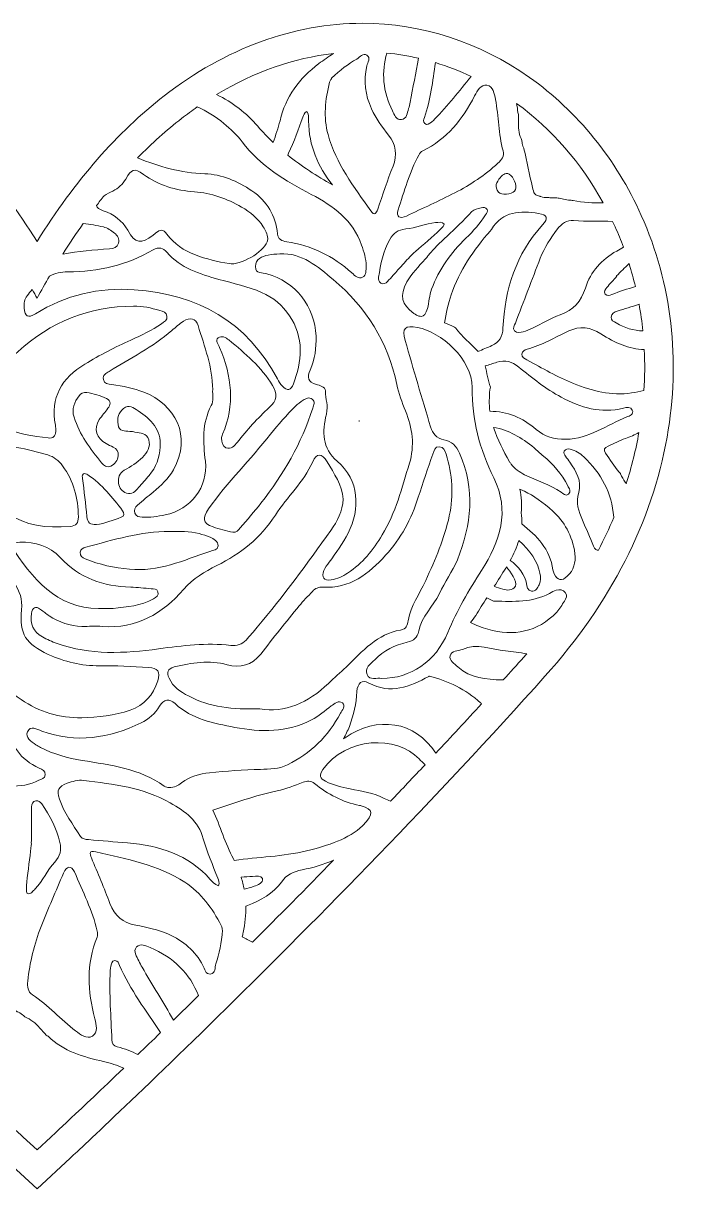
# Model space of a CAD drawing. Extents: x 16 to 8959, y -909 to -91.
# Drawn here: x 6210 to 6671, y -908 to -92 of the extents above; entities that cross this region are included whole.
import ezdxf

# ---------------------------------------------------------------- set-up
doc = ezdxf.new("R2010")
doc.units = 0
doc.header["$MEASUREMENT"] = 0
doc.layers.add('Layer 1', color=7, linetype='Continuous')

# ---------------------------------------------------------------- blocks, each defined once
blk = doc.blocks.new('block 2')
at = {"layer": 'Layer 1', "true_color": 0xffffff}
h = blk.add_hatch(color=7, dxfattribs=at)
h.dxf.hatch_style = 2
edge = h.paths.add_edge_path()
edge.add_spline(control_points=[(6445.68, -370.35), (6445.96, -371.65), (6445.67, -369.2), (6445.68, -370.35), (6445.68, -370.35), (6445.68, -370.35), (6445.68, -370.35)], knot_values=[0, 0, 0, 0, 1, 1, 1, 2, 2, 2, 2], degree=3, periodic=1)
at = {"layer": 'Layer 1', "lineweight": 0}
for points, knots in [([(6643.48, -226.33), (6625.85, -186.9), (6598.75, -153.49), (6565.11, -129.71), (6530.04, -104.91), (6489.53, -91.8), (6447.95, -91.8), (6400.05, -91.8), (6352.03, -109.39), (6309.06, -142.66), (6276.36, -167.98), (6246.49, -202.19), (6220, -244.61), (6193.52, -202.2), (6163.66, -168), (6130.95, -142.67), (6087.98, -109.4), (6039.95, -91.81), (5992.04, -91.8), (5950.47, -91.8), (5909.96, -104.91), (5874.9, -129.69), (5841.25, -153.47), (5814.15, -186.88), (5796.52, -226.31), (5775.14, -274.13), (5768.87, -327.84), (5778.41, -381.63), (5788.97, -441.15), (5817.77, -497.53), (5864, -549.22), (6017.89, -721.22), (6194.96, -885.08), (6196.74, -886.72), (6196.74, -886.72), (6220.01, -908.2), (6220.01, -908.2), (6220.01, -908.2), (6243.28, -886.71), (6243.28, -886.71), (6245.05, -885.08), (6422.13, -721.22), (6576.01, -549.22), (6622.24, -497.54), (6651.03, -441.16), (6661.59, -381.65), (6671.12, -327.86), (6664.86, -274.15), (6643.48, -226.33)], [0, 0, 0, 0, 1, 1, 1, 2, 2, 2, 3, 3, 3, 4, 4, 4, 5, 5, 5, 6, 6, 6, 7, 7, 7, 8, 8, 8, 9, 9, 9, 10, 10, 10, 11, 11, 11, 12, 12, 12, 13, 13, 13, 14, 14, 14, 15, 15, 15, 16, 16, 16, 16]), ([(6427.77, -112.96), (6424.27, -115.23), (6420.81, -117.56), (6417.46, -120.07), (6403.74, -130.35), (6394.22, -143.28), (6390.28, -160.03), (6389.06, -165.22), (6387.3, -170.22), (6385.43, -175.19), (6381.7, -171.66), (6378.11, -167.93), (6374.7, -163.95), (6366.74, -154.67), (6357.02, -147.04), (6345.8, -141.7), (6372.14, -125.88), (6399.88, -116.14), (6427.77, -112.96)], [0, 0, 0, 0, 1, 1, 1, 2, 2, 2, 3, 3, 3, 4, 4, 4, 5, 5, 5, 6, 6, 6, 6]), ([(6451.21, -114.18), (6453.97, -116.1), (6451.79, -119.22), (6451.19, -121.7), (6448.65, -132.11), (6450.02, -142.06), (6454.43, -151.69), (6457.52, -158.42), (6461.86, -164.42), (6466.33, -170.23), (6471.59, -177.05), (6472.62, -183.91), (6469.48, -191.93), (6465.6, -201.84), (6462.26, -211.96), (6458.74, -222), (6457.69, -225), (6456.52, -226.82), (6453.94, -223.16), (6442.14, -206.38), (6429.49, -190.03), (6423.94, -169.8), (6420.58, -157.56), (6421.97, -145.26), (6425.03, -133.13), (6425.4, -131.7), (6426.42, -130.43), (6426.47, -130.35), (6432.44, -124.34), (6438.11, -120.29), (6444.16, -116.81), (6446.34, -115.56), (6448.46, -112.25), (6451.21, -114.18)], [0, 0, 0, 0, 1, 1, 1, 2, 2, 2, 3, 3, 3, 4, 4, 4, 5, 5, 5, 6, 6, 6, 7, 7, 7, 8, 8, 8, 9, 9, 9, 10, 10, 10, 11, 11, 11, 11]), ([(6465.11, -112.64), (6472.62, -113.37), (6480.06, -114.58), (6487.41, -116.26), (6485.3, -126.49), (6483.55, -136.82), (6481.52, -147.07), (6481.22, -148.59), (6480.82, -150.1), (6480.36, -151.58), (6479.4, -154.65), (6479.27, -158.83), (6475.32, -159.29), (6471.66, -159.72), (6470.39, -155.77), (6469.11, -153.2), (6462.31, -139.59), (6461.33, -125.74), (6465.11, -112.64)], [0, 0, 0, 0, 1, 1, 1, 2, 2, 2, 3, 3, 3, 4, 4, 4, 5, 5, 5, 6, 6, 6, 6]), ([(6491.58, -157.74), (6495.82, -145.25), (6497.45, -132.3), (6499.16, -119.36), (6507.71, -121.92), (6516.09, -125.14), (6524.27, -128.97), (6515.96, -139.22), (6507.84, -149.62), (6498.56, -159.05), (6497.89, -159.73), (6497.19, -160.44), (6496.39, -160.95), (6494.99, -161.84), (6493.59, -163.54), (6491.78, -162.07), (6490.31, -160.87), (6491.1, -159.16), (6491.58, -157.74)], [0, 0, 0, 0, 1, 1, 1, 2, 2, 2, 3, 3, 3, 4, 4, 4, 5, 5, 5, 6, 6, 6, 6]), ([(6490.28, -181.17), (6507.23, -172.84), (6518.33, -159.06), (6526.7, -142.63), (6528.54, -139.01), (6530.95, -134.42), (6535.35, -135.2), (6539.67, -135.95), (6540.51, -141.2), (6541.27, -145.07), (6543.64, -157.01), (6543.32, -169.35), (6546.63, -181.19), (6547.6, -184.66), (6545.56, -187.55), (6542.91, -189.88), (6533.9, -198.17), (6523.79, -204.98), (6512.88, -210.51), (6501.65, -216.2), (6490.21, -221.47), (6478.83, -226.83), (6474.21, -229.01), (6471.52, -227.3), (6473.06, -222.56), (6477.3, -209.53), (6481.01, -196.25), (6487.52, -184.06), (6488.13, -182.92), (6489.15, -181.73), (6490.28, -181.17)], [0, 0, 0, 0, 1, 1, 1, 2, 2, 2, 3, 3, 3, 4, 4, 4, 5, 5, 5, 6, 6, 6, 7, 7, 7, 8, 8, 8, 9, 9, 9, 10, 10, 10, 10]), ([(6321.31, -158.47), (6324.93, -155.67), (6328.58, -152.99), (6332.27, -150.43), (6338.94, -153.13), (6345.09, -157.14), (6350.89, -162.03), (6355.5, -165.93), (6360.14, -170.05), (6363.74, -174.84), (6376.44, -191.77), (6393.98, -202.06), (6412.19, -211.66), (6427.61, -219.78), (6441.42, -229.62), (6447.48, -247.15), (6449.13, -251.92), (6450.57, -256.68), (6450.77, -261.73), (6450.45, -264.63), (6450.98, -268.25), (6448.19, -269.72), (6445.2, -271.31), (6442.78, -268.58), (6440.63, -266.63), (6427.56, -254.83), (6412.41, -247.37), (6394.96, -244.84), (6391.42, -244.33), (6388.88, -243.04), (6388.51, -239.3), (6387.24, -226.45), (6381.4, -216.51), (6370.64, -209.17), (6360.55, -202.3), (6349.57, -197.67), (6337.48, -197.19), (6320.84, -196.54), (6305.38, -192.27), (6290.5, -186.04), (6300.45, -175.87), (6310.72, -166.67), (6321.31, -158.47)], [0, 0, 0, 0, 1, 1, 1, 2, 2, 2, 3, 3, 3, 4, 4, 4, 5, 5, 5, 6, 6, 6, 7, 7, 7, 8, 8, 8, 9, 9, 9, 10, 10, 10, 11, 11, 11, 12, 12, 12, 13, 13, 13, 14, 14, 14, 14]), ([(6427.05, -204.96), (6416.01, -198.76), (6405.45, -191.97), (6395.66, -184.12), (6395.86, -183.68), (6396.04, -183.25), (6396.26, -182.81), (6400.34, -174.74), (6402.91, -165.91), (6406.23, -157.44), (6406.77, -156.08), (6407.21, -154.5), (6409.09, -153.52), (6410.64, -155.88), (6410.33, -158.09), (6410.34, -160.15), (6410.44, -177.59), (6416.9, -192.11), (6427.05, -204.96)], [0, 0, 0, 0, 1, 1, 1, 2, 2, 2, 3, 3, 3, 4, 4, 4, 5, 5, 5, 6, 6, 6, 6]), ([(6616.76, -217.54), (6609.71, -217.91), (6602.71, -217.38), (6595.76, -216.01), (6595.3, -215.91), (6594.87, -215.8), (6594.46, -215.68), (6593.79, -215.7), (6593.11, -215.68), (6592.42, -215.63), (6590.91, -215.51), (6589.46, -215.14), (6587.99, -214.78), (6587.31, -214.61), (6586.64, -214.43), (6585.95, -214.29), (6585.81, -214.26), (6584.89, -214.15), (6584.42, -214.07), (6584.28, -214.08), (6584.12, -214.09), (6583.92, -214.09), (6582.85, -214.16), (6581.78, -214.17), (6580.7, -214.13), (6579.68, -214.09), (6578.87, -214.02), (6577.97, -213.79), (6577.9, -213.81), (6577.83, -213.83), (6577.76, -213.84), (6576.16, -214.04), (6574.61, -213.84), (6573.11, -213.23), (6572.84, -213.12), (6572.58, -212.99), (6572.33, -212.85), (6571.1, -212.89), (6569.8, -212.33), (6568.56, -211.09), (6568.23, -210.1), (6567.55, -208.51), (6567.18, -206.84), (6565.19, -197.78), (6563.41, -188.66), (6561.26, -179.63), (6561.15, -179.38), (6561.02, -179.13), (6560.92, -178.88), (6560.41, -177.64), (6560.16, -176.27), (6559.91, -174.96), (6559.84, -174.58), (6559.77, -174.2), (6559.71, -173.82), (6559.04, -171.93), (6558.27, -170.13), (6557.88, -168.13), (6557.1, -164.11), (6557.4, -159.73), (6557.38, -155.59), (6557.18, -155.2), (6557.01, -154.77), (6556.98, -154.32), (6556.83, -152.11), (6556.52, -149.96), (6556.07, -147.88), (6580.74, -165.9), (6601.44, -189.7), (6616.76, -217.54)], [0, 0, 0, 0, 1, 1, 1, 2, 2, 2, 3, 3, 3, 4, 4, 4, 5, 5, 5, 6, 6, 6, 7, 7, 7, 8, 8, 8, 9, 9, 9, 10, 10, 10, 11, 11, 11, 12, 12, 12, 13, 13, 13, 14, 14, 14, 15, 15, 15, 16, 16, 16, 17, 17, 17, 18, 18, 18, 19, 19, 19, 20, 20, 20, 21, 21, 21, 22, 22, 22, 23, 23, 23, 23]), ([(6267.05, -212.57), (6268.99, -211.36), (6271.08, -210.35), (6273.11, -209.28), (6276.89, -207.28), (6280.07, -204.71), (6282.15, -200.89), (6286.03, -193.78), (6288.12, -192.98), (6294.61, -197.64), (6305.34, -205.35), (6317.31, -208.92), (6330.29, -209.8), (6342.21, -210.62), (6353.08, -214.7), (6363.37, -220.54), (6369.45, -224), (6374.64, -228.46), (6378.59, -234.28), (6380.25, -236.73), (6381.37, -239.41), (6381.74, -242.67), (6381.63, -243.22), (6381.57, -244.07), (6381.3, -244.84), (6378.62, -252.27), (6362.36, -261.54), (6354.57, -260.17), (6346.54, -258.75), (6338.63, -256.93), (6330.96, -254.04), (6322.95, -251.01), (6316, -246.46), (6310.98, -239.51), (6308.4, -235.92), (6306.14, -236.25), (6303.28, -238.64), (6302.64, -239.18), (6302.02, -239.74), (6301.36, -240.26), (6292.9, -246.82), (6288.89, -246.19), (6283.58, -236.78), (6279.63, -229.78), (6273.72, -225.71), (6266.37, -223.11), (6263.56, -222.11), (6261.98, -220.91), (6261.61, -219.51), (6263.41, -217.16), (6265.23, -214.85), (6267.05, -212.57)], [0, 0, 0, 0, 1, 1, 1, 2, 2, 2, 3, 3, 3, 4, 4, 4, 5, 5, 5, 6, 6, 6, 7, 7, 7, 8, 8, 8, 9, 9, 9, 10, 10, 10, 11, 11, 11, 12, 12, 12, 13, 13, 13, 14, 14, 14, 15, 15, 15, 16, 16, 16, 17, 17, 17, 17]), ([(6552.05, -198.36), (6555.15, -201.1), (6556.6, -207), (6554.65, -209.36), (6552.64, -211.78), (6545.27, -212.47), (6543.39, -210.16), (6540.31, -206.38), (6542.12, -202.96), (6544.48, -199.94), (6546.81, -197.54), (6548.94, -195.6), (6552.05, -198.36)], [0, 0, 0, 0, 1, 1, 1, 2, 2, 2, 3, 3, 3, 4, 4, 4, 4]), ([(6534.33, -225.86), (6530.67, -232.11), (6525.75, -237.38), (6520.6, -242.32), (6509.95, -252.52), (6501.72, -264.18), (6496.55, -278.06), (6494.9, -282.5), (6494.84, -287.17), (6493.61, -291.65), (6492.63, -295.24), (6491.33, -297.05), (6489.4, -297.21), (6488.76, -297.1), (6488.13, -297), (6487.5, -296.92), (6486.49, -296.57), (6485.36, -295.92), (6484.05, -294.99), (6475.29, -288.68), (6474.01, -282.57), (6479.18, -272.96), (6482.47, -266.84), (6487.59, -262.24), (6492.01, -257.06), (6492.89, -256.18), (6493.6, -255.36), (6493.99, -254.79), (6494.41, -254.34), (6494.81, -253.87), (6495.04, -253.36), (6500.38, -246.64), (6513.04, -236.51), (6524.82, -223.67), (6526.35, -222.01), (6529.01, -221.71), (6531.22, -221.06), (6532.7, -220.62), (6534.41, -220.72), (6535.39, -222.25), (6536.33, -223.73), (6534.99, -224.74), (6534.33, -225.86)], [0, 0, 0, 0, 1, 1, 1, 2, 2, 2, 3, 3, 3, 4, 4, 4, 5, 5, 5, 6, 6, 6, 7, 7, 7, 8, 8, 8, 9, 9, 9, 10, 10, 10, 11, 11, 11, 12, 12, 12, 13, 13, 13, 14, 14, 14, 14]), ([(6537.74, -237.12), (6538, -236.83), (6538.32, -236.58), (6538.51, -236.25), (6546.35, -223.18), (6558.63, -223.02), (6571.55, -225.02), (6577.69, -225.97), (6578.54, -228.32), (6574.31, -232.99), (6555.7, -253.51), (6547.83, -278.16), (6546.54, -305.26), (6546.26, -311.19), (6544.1, -315.23), (6538.71, -317.61), (6535.51, -319.03), (6532.27, -320.35), (6529.03, -321.67), (6528.98, -321.62), (6528.94, -321.57), (6528.89, -321.52), (6528.4, -320.99), (6527.9, -320.47), (6527.4, -319.95), (6526.39, -318.91), (6525.36, -317.89), (6524.33, -316.87), (6522.44, -315.03), (6520.46, -313.27), (6518.61, -311.4), (6516.94, -309.7), (6515.47, -307.88), (6514.07, -305.99), (6513.56, -305.3), (6512.9, -304.71), (6512.12, -304.36), (6512.12, -304.36), (6512.11, -304.36), (6512.11, -304.36), (6510.15, -303.49), (6507.96, -302.6), (6505.66, -301.74), (6506.66, -295), (6508.14, -288.36), (6510.3, -281.91), (6515.95, -265.07), (6526.06, -250.51), (6537.74, -237.12)], [0, 0, 0, 0, 1, 1, 1, 2, 2, 2, 3, 3, 3, 4, 4, 4, 5, 5, 5, 6, 6, 6, 7, 7, 7, 8, 8, 8, 9, 9, 9, 10, 10, 10, 11, 11, 11, 12, 12, 12, 13, 13, 13, 14, 14, 14, 15, 15, 15, 16, 16, 16, 16]), ([(6252.42, -231.99), (6257.12, -232.48), (6261.85, -233.39), (6266.59, -234.45), (6269.31, -235.06), (6271.8, -237.06), (6274.17, -238.73), (6276.52, -240.38), (6277.91, -242.83), (6277.11, -245.79), (6276.26, -248.94), (6273.59, -249.51), (6270.71, -249.75), (6259.79, -250.69), (6248.86, -251.54), (6238.05, -253.48), (6242.74, -246.04), (6247.53, -238.87), (6252.42, -231.99)], [0, 0, 0, 0, 1, 1, 1, 2, 2, 2, 3, 3, 3, 4, 4, 4, 5, 5, 5, 6, 6, 6, 6]), ([(6481.32, -255.48), (6481.32, -255.48), (6481.32, -255.48), (6481.32, -255.49), (6478.53, -258.15), (6476.04, -261.44), (6472.96, -264.58), (6471.08, -266.69), (6468.41, -269.76), (6465.64, -272.74), (6464.39, -274.09), (6462.81, -274.88), (6460.97, -273.79), (6459.43, -272.87), (6459.17, -271.33), (6459.41, -269.72), (6460.78, -260.49), (6462.58, -251.35), (6467.29, -243.15), (6469.69, -238.97), (6473.06, -236.32), (6478.38, -235.87), (6485.5, -235.27), (6492.15, -231.91), (6499.36, -231.45), (6501.41, -231.31), (6503.94, -230.44), (6505.28, -232.59), (6506.49, -234.55), (6481.93, -253.73), (6481.32, -255.48)], [0, 0, 0, 0, 1, 1, 1, 2, 2, 2, 3, 3, 3, 4, 4, 4, 5, 5, 5, 6, 6, 6, 7, 7, 7, 8, 8, 8, 9, 9, 9, 10, 10, 10, 10]), ([(6625.22, -234.49), (6627.29, -239.12), (6629.2, -243.81), (6630.96, -248.55), (6629.44, -249.54), (6627.87, -250.44), (6626.29, -251.33), (6615.7, -257.25), (6608.02, -265.79), (6604.33, -277.27), (6601.32, -286.63), (6595.97, -292.74), (6586.53, -296.03), (6579.83, -298.37), (6573.67, -302.26), (6567.22, -305.36), (6565.14, -306.37), (6562.98, -307.28), (6560.76, -307.88), (6558.74, -308.42), (6556.38, -309.02), (6554.72, -307.24), (6553.06, -305.45), (6554.66, -303.54), (6555.3, -301.84), (6561.05, -286.64), (6566.83, -271.46), (6572.71, -256.31), (6575.6, -248.87), (6579.87, -242.16), (6584.73, -235.87), (6587.52, -232.27), (6591.27, -229.43), (6596.1, -229.93), (6605.2, -230.89), (6614.33, -230.14), (6623.42, -230.62), (6624.02, -231.91), (6624.64, -233.19), (6625.22, -234.49)], [0, 0, 0, 0, 1, 1, 1, 2, 2, 2, 3, 3, 3, 4, 4, 4, 5, 5, 5, 6, 6, 6, 7, 7, 7, 8, 8, 8, 9, 9, 9, 10, 10, 10, 11, 11, 11, 12, 12, 12, 13, 13, 13, 13]), ([(6213.03, -282.68), (6214.18, -281.14), (6215.39, -279.68), (6216.64, -278.3), (6217.77, -280.32), (6218.89, -282.37), (6220.01, -284.43), (6222.87, -279.12), (6225.78, -273.94), (6228.74, -268.86), (6232.55, -267.04), (6236.78, -265.96), (6241.56, -265.91), (6262.83, -265.66), (6283, -261.36), (6301.44, -250.45), (6305.36, -248.12), (6308.4, -249.29), (6310.89, -252.13), (6320.64, -263.29), (6333.97, -267.45), (6347.5, -271.21), (6357.55, -274.01), (6367.78, -276.15), (6377.42, -280.31), (6393.52, -287.26), (6404.47, -303.53), (6404.43, -320.55), (6404.65, -328.84), (6402.52, -336.68), (6399.67, -344.34), (6397.87, -349.17), (6395.59, -349.64), (6391.98, -345.92), (6390.56, -344.44), (6389.4, -342.64), (6388.42, -340.82), (6366.98, -300.74), (6332.58, -281.54), (6288.15, -278.46), (6263.25, -276.73), (6240.12, -282.16), (6218.82, -295.32), (6213.67, -298.5), (6211.53, -297.21), (6211.02, -291.03), (6210.77, -288.02), (6211.2, -285.1), (6213.03, -282.68)], [0, 0, 0, 0, 1, 1, 1, 2, 2, 2, 3, 3, 3, 4, 4, 4, 5, 5, 5, 6, 6, 6, 7, 7, 7, 8, 8, 8, 9, 9, 9, 10, 10, 10, 11, 11, 11, 12, 12, 12, 13, 13, 13, 14, 14, 14, 15, 15, 15, 16, 16, 16, 16]), ([(6472.19, -344.9), (6473.47, -351.19), (6475.79, -357.36), (6478.25, -363.32), (6483.21, -375.33), (6484.76, -387.66), (6480.98, -400.05), (6475.74, -417.18), (6471.37, -434.72), (6461.91, -450.26), (6455.56, -460.69), (6448.13, -470.18), (6437.7, -476.96), (6434.14, -479.27), (6430.44, -481.09), (6426.22, -481.68), (6421.13, -482.38), (6419.05, -479.9), (6421.01, -475.17), (6421.88, -473.08), (6423.39, -471.25), (6424.72, -469.38), (6429.43, -462.73), (6434.3, -456.18), (6438.03, -448.91), (6446.62, -432.16), (6446.06, -411.81), (6430.32, -398.52), (6419.71, -389.58), (6419.86, -377.75), (6422.8, -365.6), (6424.36, -359.18), (6422.13, -355.65), (6422.07, -349.2), (6422.04, -346.7), (6417.88, -345.21), (6415.75, -344.74), (6409.69, -343.39), (6409.33, -339.41), (6411.4, -334.74), (6414.79, -327.1), (6415.79, -319.18), (6415.52, -310.9), (6414.87, -290.35), (6401.02, -272.83), (6381.09, -267.29), (6378.07, -266.45), (6372.99, -267.53), (6373.06, -262.26), (6373.12, -256.83), (6377.59, -255.16), (6382.01, -254.15), (6384.63, -253.55), (6387.38, -253.56), (6390.08, -253.3), (6405.89, -252.46), (6416.72, -262.27), (6427.53, -271.34), (6450.66, -290.73), (6466.09, -314.97), (6472.19, -344.9)], [0, 0, 0, 0, 1, 1, 1, 2, 2, 2, 3, 3, 3, 4, 4, 4, 5, 5, 5, 6, 6, 6, 7, 7, 7, 8, 8, 8, 9, 9, 9, 10, 10, 10, 11, 11, 11, 12, 12, 12, 13, 13, 13, 14, 14, 14, 15, 15, 15, 16, 16, 16, 17, 17, 17, 18, 18, 18, 19, 19, 19, 20, 20, 20, 20]), ([(6639.36, -276.27), (6633.81, -277.85), (6628.32, -279.63), (6622.94, -281.79), (6621.34, -282.43), (6619.49, -283.24), (6618.17, -281.44), (6616.83, -279.6), (6618.29, -278.14), (6619.39, -276.85), (6621.64, -274.19), (6624.01, -271.63), (6626.33, -269.03), (6626.24, -268.95), (6626.15, -268.86), (6626.07, -268.77), (6629.03, -265.91), (6631.98, -263.04), (6634.94, -260.18), (6636.6, -265.49), (6638.07, -270.85), (6639.36, -276.27)], [0, 0, 0, 0, 1, 1, 1, 2, 2, 2, 3, 3, 3, 4, 4, 4, 5, 5, 5, 6, 6, 6, 7, 7, 7, 7]), ([(6307.31, -302.25), (6300.56, -306.89), (6293.16, -310.29), (6285.75, -313.68), (6274.73, -318.72), (6263.95, -324.19), (6253.56, -330.48), (6237.25, -340.36), (6229.14, -353.93), (6232.82, -373.37), (6233.09, -374.79), (6233.26, -376.28), (6233.15, -377.72), (6232.9, -380.91), (6231.32, -382.71), (6227.83, -382.3), (6217.02, -381.02), (6206.4, -379.1), (6196.1, -375.37), (6188.1, -372.47), (6187.99, -366.23), (6188.29, -359.43), (6188.38, -343.97), (6195.99, -331.52), (6206.69, -321.74), (6229.39, -300.99), (6256.59, -290.25), (6287.56, -289.9), (6293.86, -289.83), (6300, -291.25), (6306.05, -292.92), (6308.24, -293.53), (6310.71, -294.1), (6311.04, -296.97), (6311.36, -299.74), (6309.21, -300.94), (6307.31, -302.25)], [0, 0, 0, 0, 1, 1, 1, 2, 2, 2, 3, 3, 3, 4, 4, 4, 5, 5, 5, 6, 6, 6, 7, 7, 7, 8, 8, 8, 9, 9, 9, 10, 10, 10, 11, 11, 11, 12, 12, 12, 12]), ([(6644.61, -307.32), (6638.16, -306.97), (6631.85, -305.33), (6625.87, -301.69), (6624.32, -300.74), (6622.03, -300.07), (6622.31, -297.59), (6622.6, -295.14), (6624.56, -294.12), (6626.67, -293.45), (6631.76, -291.85), (6636.86, -290.26), (6641.95, -288.66), (6643.08, -294.83), (6643.96, -301.05), (6644.61, -307.32)], [0, 0, 0, 0, 1, 1, 1, 2, 2, 2, 3, 3, 3, 4, 4, 4, 5, 5, 5, 5]), ([(6342.1, -359.56), (6335.5, -372.11), (6336.39, -385.2), (6337.96, -398.64), (6340.05, -416.48), (6327.74, -432.59), (6309.82, -436.19), (6304.52, -437.26), (6299.15, -438.16), (6293.67, -437.76), (6291.53, -437.61), (6289.5, -437.43), (6288.61, -434.95), (6287.76, -432.59), (6288.74, -430.84), (6290.4, -429.4), (6294.02, -426.28), (6297.73, -423.24), (6301.43, -420.2), (6306.92, -415.68), (6311.94, -410.88), (6315.59, -404.55), (6329.1, -381.07), (6316.4, -358.54), (6294.87, -350.2), (6287.64, -347.4), (6280.1, -345.77), (6272.39, -344.93), (6269.92, -344.66), (6267.12, -344.5), (6266.49, -341.35), (6265.85, -338.24), (6268.33, -336.91), (6270.46, -335.64), (6285.49, -326.65), (6301.07, -318.53), (6314.47, -307.02), (6317.15, -304.71), (6319.77, -302.26), (6322.73, -300.37), (6327.09, -297.58), (6331.36, -298.65), (6332.83, -303.48), (6337.33, -318.19), (6343, -332.68), (6343.1, -348.4), (6342.86, -352.16), (6343.87, -356.2), (6342.1, -359.56)], [0, 0, 0, 0, 1, 1, 1, 2, 2, 2, 3, 3, 3, 4, 4, 4, 5, 5, 5, 6, 6, 6, 7, 7, 7, 8, 8, 8, 9, 9, 9, 10, 10, 10, 11, 11, 11, 12, 12, 12, 13, 13, 13, 14, 14, 14, 15, 15, 15, 16, 16, 16, 16]), ([(6347.96, -318.95), (6347.05, -316.81), (6344.58, -314.14), (6346.93, -312.16), (6349.27, -310.18), (6352.37, -312.03), (6354.38, -313.63), (6366.02, -322.86), (6377.06, -332.74), (6385.09, -345.44), (6388.7, -351.15), (6388.07, -356.19), (6382.78, -360.97), (6374.56, -368.4), (6367.28, -376.76), (6360.3, -385.38), (6358.42, -387.7), (6355.97, -390.51), (6352.4, -389.17), (6349.78, -388.18), (6349.64, -385.24), (6349.16, -382.54), (6349.4, -381.71), (6349.59, -380.68), (6350, -379.73), (6358.86, -359.14), (6356.52, -338.96), (6347.96, -318.95)], [0, 0, 0, 0, 1, 1, 1, 2, 2, 2, 3, 3, 3, 4, 4, 4, 5, 5, 5, 6, 6, 6, 7, 7, 7, 8, 8, 8, 9, 9, 9, 9]), ([(6456.64, -537.63), (6462.94, -531.13), (6470.85, -527.37), (6479.5, -525.34), (6484.06, -524.27), (6486.54, -522.48), (6487.51, -517.45), (6489.45, -507.33), (6497.67, -500.37), (6501.96, -491.33), (6505.8, -483.23), (6511.2, -475.82), (6514.57, -467.56), (6524.6, -442.99), (6527.31, -418.05), (6516.06, -392.89), (6513.84, -387.92), (6510.52, -384.55), (6505.19, -383.53), (6500.02, -382.55), (6497.2, -379.25), (6495.8, -374.55), (6489.81, -354.36), (6483.74, -334.19), (6478.04, -313.91), (6475.61, -305.26), (6477.86, -303.21), (6486.7, -304.9), (6502.98, -308.01), (6525.05, -326.84), (6524.89, -347), (6524.72, -369.33), (6530.21, -390.19), (6540.09, -410.21), (6551.6, -433.53), (6544.64, -454.86), (6531.47, -475.15), (6522.49, -488.99), (6514.32, -503.18), (6507.91, -518.53), (6499.31, -539.1), (6481.77, -550.67), (6461.51, -550.76), (6458.36, -549.98), (6453.15, -552.48), (6451.27, -548.03), (6449.34, -543.49), (6453.81, -540.55), (6456.64, -537.63)], [0, 0, 0, 0, 1, 1, 1, 2, 2, 2, 3, 3, 3, 4, 4, 4, 5, 5, 5, 6, 6, 6, 7, 7, 7, 8, 8, 8, 9, 9, 9, 10, 10, 10, 11, 11, 11, 12, 12, 12, 13, 13, 13, 14, 14, 14, 15, 15, 15, 16, 16, 16, 16]), ([(6645.39, -349.13), (6642.54, -349.81), (6639.63, -350.27), (6636.72, -350.71), (6622.47, -352.86), (6609.06, -349.46), (6595.97, -344.12), (6584.66, -339.51), (6574.06, -333.47), (6563.36, -327.64), (6561.69, -326.73), (6559.59, -325.95), (6559.85, -323.55), (6560.07, -321.62), (6561.75, -320.53), (6563.42, -320.1), (6573.85, -317.42), (6582.95, -311.77), (6592.61, -307.35), (6600.34, -303.82), (6607.86, -304.38), (6615.18, -309.29), (6624.9, -315.82), (6634.99, -319.95), (6645.6, -320.41), (6646.08, -329.91), (6646.01, -339.5), (6645.39, -349.13)], [0, 0, 0, 0, 1, 1, 1, 2, 2, 2, 3, 3, 3, 4, 4, 4, 5, 5, 5, 6, 6, 6, 7, 7, 7, 8, 8, 8, 9, 9, 9, 9]), ([(6569.8, -376.29), (6560.25, -368.12), (6549.69, -363.45), (6537.33, -363.61), (6536.75, -358.62), (6536.96, -353.63), (6537.36, -348.63), (6537.42, -347.97), (6537.52, -347.27), (6537.74, -346.62), (6535.81, -341.68), (6535.4, -336.6), (6534.18, -331.82), (6536.87, -330.97), (6539.57, -330.14), (6542.26, -329.26), (6548.31, -327.29), (6552.75, -328.7), (6557.64, -332.6), (6567.15, -340.17), (6576.53, -348.01), (6587.39, -353.75), (6601.11, -361), (6615.26, -365.34), (6630.93, -361.37), (6633.17, -360.8), (6636.11, -360.29), (6637.19, -362.78), (6638.47, -365.75), (6635.2, -366.87), (6633.37, -367.59), (6619.28, -373.14), (6606.8, -382.79), (6590.66, -383.23), (6582.53, -383.45), (6575.73, -381.37), (6569.8, -376.29)], [0, 0, 0, 0, 1, 1, 1, 2, 2, 2, 3, 3, 3, 4, 4, 4, 5, 5, 5, 6, 6, 6, 7, 7, 7, 8, 8, 8, 9, 9, 9, 10, 10, 10, 11, 11, 11, 12, 12, 12, 12]), ([(6268.34, -386.19), (6269.99, -387.07), (6271.71, -387.84), (6273.38, -388.69), (6275.83, -389.94), (6277.3, -391.85), (6276.93, -394.7), (6276.49, -398.01), (6274.79, -400.59), (6271.72, -402), (6268.9, -403.3), (6266.89, -401.63), (6265.24, -399.63), (6257.25, -389.95), (6249.87, -379.93), (6245.92, -367.76), (6244.01, -361.85), (6246.1, -357.17), (6249.55, -352.71), (6250.76, -351.15), (6252.35, -350.22), (6254.97, -350.46), (6259.37, -351.25), (6264.22, -352.49), (6268.76, -354.65), (6272.26, -356.3), (6271.29, -359.13), (6269.72, -361.51), (6267.89, -364.27), (6265.37, -366.59), (6263.63, -369.4), (6259.58, -375.95), (6261.53, -382.56), (6268.34, -386.19)], [0, 0, 0, 0, 1, 1, 1, 2, 2, 2, 3, 3, 3, 4, 4, 4, 5, 5, 5, 6, 6, 6, 7, 7, 7, 8, 8, 8, 9, 9, 9, 10, 10, 10, 11, 11, 11, 11]), ([(6277.15, -414), (6276.59, -410.19), (6277.68, -406.89), (6281.14, -404.85), (6285.64, -402.19), (6290.18, -399.67), (6293.92, -395.89), (6297.34, -392.43), (6299.71, -388.65), (6298.34, -383.6), (6296.99, -378.62), (6292.31, -379.18), (6288.64, -378.16), (6287.45, -377.83), (6286.17, -377.72), (6284.92, -377.68), (6281.31, -377.56), (6277.56, -377.72), (6276.74, -372.88), (6275.98, -368.43), (6277.08, -364.49), (6280.65, -361.65), (6284.44, -358.62), (6287.51, -361.08), (6290.77, -363.22), (6299.96, -369.25), (6307.05, -376.46), (6306.35, -388.59), (6305.79, -395.95), (6303.5, -402.78), (6298.57, -408.55), (6296.13, -411.41), (6293.69, -414.27), (6291.19, -417.07), (6288.94, -419.6), (6286.62, -422.29), (6282.71, -420.98), (6279.45, -419.9), (6277.64, -417.33), (6277.15, -414)], [0, 0, 0, 0, 1, 1, 1, 2, 2, 2, 3, 3, 3, 4, 4, 4, 5, 5, 5, 6, 6, 6, 7, 7, 7, 8, 8, 8, 9, 9, 9, 10, 10, 10, 11, 11, 11, 12, 12, 12, 13, 13, 13, 13]), ([(6383.63, -379.66), (6389.07, -372.73), (6394.85, -366.23), (6401.1, -360.1), (6402.72, -358.51), (6404.55, -357.06), (6406.48, -355.87), (6408.41, -354.69), (6410.65, -353.35), (6412.87, -355.05), (6415.22, -356.85), (6414, -359.25), (6413.3, -361.38), (6405.37, -385.9), (6392.68, -407.83), (6376.85, -428.02), (6372.21, -433.92), (6367.27, -439.58), (6362.44, -445.31), (6361.1, -446.89), (6359.83, -448.71), (6357.22, -448.37), (6352.59, -447.16), (6347.81, -446.32), (6343.35, -444.64), (6335.77, -441.79), (6335.77, -438.52), (6340.28, -431.96), (6353.17, -413.19), (6369.65, -397.46), (6383.63, -379.66)], [0, 0, 0, 0, 1, 1, 1, 2, 2, 2, 3, 3, 3, 4, 4, 4, 5, 5, 5, 6, 6, 6, 7, 7, 7, 8, 8, 8, 9, 9, 9, 10, 10, 10, 10]), ([(6445.68, -370.35), (6445.96, -371.65), (6445.67, -369.2), (6445.68, -370.35), (6445.68, -370.35), (6445.68, -370.35), (6445.68, -370.35)], [0, 0, 0, 0, 1, 1, 1, 2, 2, 2, 2]), ([(6552.34, -400.53), (6551.94, -400.01), (6551.51, -399.51), (6551.09, -399.01), (6546.88, -391.22), (6542.68, -383.38), (6539.93, -374.94), (6550.53, -376.51), (6559.7, -382.07), (6568.32, -389.18), (6570.4, -390.9), (6572.36, -392.77), (6574.98, -395.11), (6581.82, -400.38), (6587.62, -407.55), (6591.98, -415.88), (6592.92, -417.68), (6594.47, -419.89), (6592.38, -421.69), (6590.4, -423.39), (6588.89, -421.24), (6587.34, -420.26), (6579.31, -415.13), (6570.33, -411.98), (6561.74, -408), (6557.98, -406.25), (6554.91, -403.87), (6552.34, -400.53)], [0, 0, 0, 0, 1, 1, 1, 2, 2, 2, 3, 3, 3, 4, 4, 4, 5, 5, 5, 6, 6, 6, 7, 7, 7, 8, 8, 8, 9, 9, 9, 9]), ([(6632.94, -414.31), (6632.7, -413.93), (6632.46, -413.55), (6632.21, -413.18), (6630.99, -411.36), (6629.83, -409.49), (6628.96, -407.47), (6628.92, -407.38), (6628.89, -407.28), (6628.85, -407.19), (6628.5, -406.9), (6628.18, -406.57), (6627.89, -406.18), (6624.63, -401.85), (6621.49, -397.42), (6618.37, -392.99), (6616.67, -390.56), (6617.87, -389.02), (6620.17, -387.99), (6624.24, -386.17), (6628.22, -384.1), (6632.42, -382.64), (6635.75, -381.47), (6638.87, -380.09), (6641.82, -378.53), (6639.67, -390.59), (6636.71, -402.52), (6632.94, -414.31)], [0, 0, 0, 0, 1, 1, 1, 2, 2, 2, 3, 3, 3, 4, 4, 4, 5, 5, 5, 6, 6, 6, 7, 7, 7, 8, 8, 8, 9, 9, 9, 9]), ([(6175.83, -422.15), (6184.8, -441.18), (6191.53, -461.18), (6201.41, -479.78), (6202.19, -481.26), (6203.05, -482.7), (6204, -484.07), (6207.88, -489.66), (6209.85, -495.19), (6209.1, -502.59), (6207.38, -519.6), (6212.34, -526.83), (6227.88, -533.91), (6239.25, -539.09), (6251.17, -541.99), (6263.68, -541.83), (6275.18, -541.67), (6286.63, -542.48), (6298.09, -543.08), (6304.65, -543.42), (6306.65, -546.05), (6304.62, -552.43), (6301.47, -562.37), (6295.25, -569.44), (6285.18, -573.01), (6274.19, -576.91), (6262.8, -577.85), (6251.3, -578.23), (6235.73, -578.64), (6221.72, -574.23), (6208.82, -565.5), (6194.48, -555.81), (6184.33, -542.11), (6168, -535.6), (6162.03, -533.21), (6162.89, -526.67), (6163.67, -522.41), (6166.44, -507.13), (6157.24, -496.98), (6151.21, -483.85), (6146.16, -472.84), (6140.48, -462.12), (6135.98, -450.85), (6132.85, -443.03), (6131, -434.93), (6129.71, -426.65), (6128.7, -420.11), (6131.22, -414.76), (6135.37, -410.03), (6143.88, -400.33), (6154.88, -394.49), (6166.68, -389.89), (6171.23, -388.12), (6172.3, -390.57), (6172.29, -394.39), (6172.25, -403.81), (6171.78, -413.55), (6175.83, -422.15)], [0, 0, 0, 0, 1, 1, 1, 2, 2, 2, 3, 3, 3, 4, 4, 4, 5, 5, 5, 6, 6, 6, 7, 7, 7, 8, 8, 8, 9, 9, 9, 10, 10, 10, 11, 11, 11, 12, 12, 12, 13, 13, 13, 14, 14, 14, 15, 15, 15, 16, 16, 16, 17, 17, 17, 18, 18, 18, 19, 19, 19, 19]), ([(6227.45, -394.15), (6231.78, -395.48), (6235.13, -398.1), (6237.85, -401.78), (6245.75, -412.46), (6248.71, -424.59), (6248.97, -437.63), (6249.05, -441.73), (6247.31, -443.85), (6243.24, -444.24), (6209.19, -447.51), (6184.27, -433.62), (6179.65, -398.22), (6179.49, -396.98), (6179.51, -395.72), (6179.44, -394.47), (6179.41, -394.47), (6179.37, -394.47), (6179.34, -394.47), (6179.34, -392.4), (6179.23, -390.32), (6179.36, -388.26), (6179.54, -385.37), (6181.06, -384.32), (6184, -384.88), (6198.56, -387.61), (6213.24, -389.77), (6227.45, -394.15)], [0, 0, 0, 0, 1, 1, 1, 2, 2, 2, 3, 3, 3, 4, 4, 4, 5, 5, 5, 6, 6, 6, 7, 7, 7, 8, 8, 8, 9, 9, 9, 9]), ([(6424.24, -554.25), (6410.02, -567.88), (6393.54, -575.04), (6376.1, -571.97), (6357.02, -572.63), (6340.95, -570.91), (6326.09, -563.02), (6320.51, -560.05), (6315.25, -556.66), (6312.56, -550.53), (6310.83, -546.59), (6311.16, -543.98), (6316.16, -542.73), (6328.45, -539.66), (6340.59, -537.84), (6353.23, -541.18), (6362.33, -543.58), (6370.54, -541.65), (6376.75, -533.7), (6385.6, -522.35), (6394.62, -511.12), (6403.69, -499.95), (6406.58, -496.39), (6409.88, -493.17), (6412.96, -489.78), (6414.91, -487.62), (6417.3, -486.59), (6420.2, -486.77), (6439.29, -487.99), (6452.48, -477.45), (6464.33, -464.46), (6475.05, -452.7), (6482.32, -438.94), (6487.21, -423.85), (6490.5, -413.73), (6493.9, -403.63), (6497.42, -393.58), (6498.19, -391.38), (6498.64, -388.2), (6501.95, -388.41), (6504.85, -388.6), (6506.06, -391.25), (6506.77, -393.62), (6511.03, -407.84), (6512.08, -422.24), (6508.96, -436.86), (6505.57, -452.71), (6499.07, -467.41), (6492.48, -482.07), (6487.84, -492.38), (6482.04, -499.08), (6480.07, -510.29), (6479.53, -513.38), (6478.94, -516.26), (6474.74, -516.88), (6458.72, -519.2), (6447.99, -531.94), (6436.6, -542.74), (6432.52, -546.62), (6428.3, -550.35), (6424.24, -554.25)], [0, 0, 0, 0, 1, 1, 1, 2, 2, 2, 3, 3, 3, 4, 4, 4, 5, 5, 5, 6, 6, 6, 7, 7, 7, 8, 8, 8, 9, 9, 9, 10, 10, 10, 11, 11, 11, 12, 12, 12, 13, 13, 13, 14, 14, 14, 15, 15, 15, 16, 16, 16, 17, 17, 17, 18, 18, 18, 19, 19, 19, 20, 20, 20, 20]), ([(6613.54, -460.84), (6611.98, -461.22), (6610.93, -460.34), (6610.01, -458.09), (6607.54, -451.98), (6604.9, -445.94), (6602.26, -439.91), (6599.51, -433.65), (6597.51, -427.63), (6599.66, -420.38), (6601.99, -412.52), (6597.79, -405.7), (6593.47, -399.34), (6592.49, -397.9), (6591.38, -396.54), (6590.39, -395.11), (6589.63, -394), (6588.63, -392.8), (6589.55, -391.42), (6590.53, -389.98), (6592.17, -389.71), (6593.73, -390.1), (6597.39, -390.99), (6600.45, -393.02), (6603.12, -395.52), (6615.52, -406.91), (6622.8, -420.91), (6624.23, -437.66), (6624.24, -437.74), (6624.24, -437.83), (6624.25, -437.91), (6621.03, -445.62), (6617.46, -453.27), (6613.54, -460.84)], [0, 0, 0, 0, 1, 1, 1, 2, 2, 2, 3, 3, 3, 4, 4, 4, 5, 5, 5, 6, 6, 6, 7, 7, 7, 8, 8, 8, 9, 9, 9, 10, 10, 10, 11, 11, 11, 11]), ([(6216.06, -505.26), (6216.75, -501.01), (6218.71, -499.7), (6222.45, -502.38), (6224.49, -503.84), (6226.39, -505.5), (6228.48, -506.88), (6235.42, -511.48), (6243.05, -514.1), (6251.43, -514.25), (6256.23, -514.34), (6261.06, -513.99), (6265.84, -514.34), (6289.61, -516.07), (6307.91, -505.46), (6322.78, -488.32), (6329.34, -480.74), (6337.41, -475.93), (6345.98, -471.7), (6362.79, -463.42), (6376.6, -452.51), (6387.06, -436.27), (6395.22, -423.6), (6406.83, -413.23), (6413.18, -399.01), (6416.06, -392.56), (6419.59, -392.91), (6423.26, -399), (6428.2, -407.22), (6433.85, -415.13), (6434.54, -425.21), (6434.09, -433.46), (6430.64, -440.63), (6425.95, -447.09), (6409.25, -470.06), (6392.81, -493.24), (6374.27, -514.8), (6371.69, -517.81), (6369.26, -520.96), (6366.53, -523.83), (6363.64, -526.86), (6360, -528.05), (6355.72, -527.57), (6338.76, -525.71), (6322.07, -527.72), (6305.23, -530.02), (6281.39, -533.27), (6257.36, -534.53), (6234.01, -526.25), (6230.48, -525), (6227, -523.46), (6223.75, -521.61), (6217.16, -517.83), (6214.88, -512.62), (6216.06, -505.26)], [0, 0, 0, 0, 1, 1, 1, 2, 2, 2, 3, 3, 3, 4, 4, 4, 5, 5, 5, 6, 6, 6, 7, 7, 7, 8, 8, 8, 9, 9, 9, 10, 10, 10, 11, 11, 11, 12, 12, 12, 13, 13, 13, 14, 14, 14, 15, 15, 15, 16, 16, 16, 17, 17, 17, 18, 18, 18, 18]), ([(6278.9, -437.79), (6273.24, -439.88), (6267.67, -442.35), (6261.56, -442.87), (6257.46, -443.28), (6255.31, -441.64), (6254.9, -437.37), (6254.04, -428.45), (6252.93, -419.55), (6251.91, -410.65), (6251.79, -409.63), (6251.29, -408.48), (6252.24, -407.71), (6253.44, -406.76), (6254.64, -407.49), (6255.66, -408.18), (6265.49, -414.85), (6272.87, -423.9), (6279.94, -433.24), (6281.27, -435.01), (6281.33, -436.9), (6278.9, -437.79)], [0, 0, 0, 0, 1, 1, 1, 2, 2, 2, 3, 3, 3, 4, 4, 4, 5, 5, 5, 6, 6, 6, 7, 7, 7, 7]), ([(6591.64, -479.21), (6587.81, -482.76), (6584.76, -482.1), (6582.54, -477.43), (6582.13, -476.57), (6581.74, -475.64), (6581.61, -474.7), (6579.57, -460.07), (6570.26, -450.8), (6559.69, -442.44), (6559.79, -439.91), (6559.69, -437.33), (6559.33, -434.69), (6559.92, -428.94), (6559.57, -423.48), (6558.47, -418.21), (6559.54, -418.62), (6560.61, -419.07), (6561.65, -419.59), (6568.16, -422.85), (6574.29, -427.07), (6581.5, -433.65), (6589.19, -440.45), (6595.4, -450.62), (6596.92, -463.35), (6597.65, -469.43), (6596.24, -474.93), (6591.64, -479.21)], [0, 0, 0, 0, 1, 1, 1, 2, 2, 2, 3, 3, 3, 4, 4, 4, 5, 5, 5, 6, 6, 6, 7, 7, 7, 8, 8, 8, 9, 9, 9, 9]), ([(6250.2, -462.37), (6250.46, -460.14), (6252.3, -459.35), (6254.15, -458.85), (6273.47, -453.6), (6292.68, -447.7), (6312.99, -447.73), (6319.91, -447.66), (6326.81, -447.62), (6333.57, -449.31), (6336.19, -449.97), (6338.89, -450.58), (6341.3, -451.74), (6343.89, -452.98), (6347.02, -454.6), (6346.88, -457.86), (6346.75, -460.9), (6343.24, -460.97), (6341.05, -461.72), (6322.74, -467.99), (6304.92, -476.25), (6284.7, -474.22), (6274.01, -473.14), (6263.65, -471.16), (6253.78, -466.86), (6251.78, -465.99), (6249.89, -464.96), (6250.2, -462.37)], [0, 0, 0, 0, 1, 1, 1, 2, 2, 2, 3, 3, 3, 4, 4, 4, 5, 5, 5, 6, 6, 6, 7, 7, 7, 8, 8, 8, 9, 9, 9, 9]), ([(6285.65, -486.76), (6290.44, -486.86), (6295.21, -487.52), (6299.99, -487.94), (6301.82, -488.1), (6304.08, -487.78), (6304.75, -490.06), (6305.5, -492.6), (6303.46, -493.85), (6301.64, -494.88), (6292.85, -499.89), (6283.04, -500.75), (6273.25, -501.66), (6271.8, -501.79), (6270.33, -501.68), (6268.87, -501.68), (6237.73, -503.91), (6219.77, -484.81), (6204.32, -461.72), (6201.58, -457.63), (6203.25, -455.4), (6207.85, -455.26), (6218.81, -454.92), (6228.82, -458.14), (6236.28, -466.09), (6249.79, -480.49), (6266.45, -486.35), (6285.65, -486.76)], [0, 0, 0, 0, 1, 1, 1, 2, 2, 2, 3, 3, 3, 4, 4, 4, 5, 5, 5, 6, 6, 6, 7, 7, 7, 8, 8, 8, 9, 9, 9, 9]), ([(6551.64, -468.08), (6554.11, -463.55), (6556.21, -458.94), (6557.64, -454.16), (6565.2, -460.71), (6571.14, -469.23), (6572.44, -477.07), (6572.88, -479.76), (6573.39, -482.55), (6572.01, -485.06), (6570.83, -487.23), (6569.5, -489.86), (6566.52, -489.51), (6563.66, -489.17), (6563.41, -486.48), (6563.04, -484.14), (6562.19, -478.88), (6557.16, -471.5), (6551.64, -468.08)], [0, 0, 0, 0, 1, 1, 1, 2, 2, 2, 3, 3, 3, 4, 4, 4, 5, 5, 5, 6, 6, 6, 6]), ([(6548.55, -473.4), (6548.72, -473.13), (6548.87, -472.86), (6549.04, -472.59), (6549.14, -472.72), (6549.24, -472.84), (6549.33, -472.97), (6551.29, -475.59), (6557.1, -482.92), (6555.23, -486.03), (6553.13, -489.53), (6549.64, -489.01), (6546.37, -488.22), (6544.31, -487.72), (6542.31, -487.05), (6540.43, -486.18), (6543.17, -481.95), (6545.91, -477.71), (6548.55, -473.4)], [0, 0, 0, 0, 1, 1, 1, 2, 2, 2, 3, 3, 3, 4, 4, 4, 5, 5, 5, 6, 6, 6, 6]), ([(6589.69, -496.51), (6588, -499.33), (6586.01, -501.96), (6584.4, -504.29), (6570.43, -518.47), (6554.01, -521.37), (6535.89, -516.23), (6531.72, -515.05), (6527.69, -513.47), (6523.78, -511.61), (6525.03, -509.95), (6526.3, -508.3), (6527.59, -506.67), (6530.04, -502.47), (6532.61, -498.35), (6535.22, -494.26), (6535.85, -494.55), (6536.49, -494.87), (6537.11, -495.21), (6538.29, -495.86), (6539.62, -496.65), (6540.88, -496.66), (6553.91, -496.78), (6567.08, -497.7), (6579.18, -491.21), (6580.71, -490.39), (6582.21, -489.39), (6583.85, -488.94), (6586.18, -488.3), (6588.6, -488.61), (6590.25, -490.58), (6591.94, -492.59), (6590.76, -494.72), (6589.69, -496.51)], [0, 0, 0, 0, 1, 1, 1, 2, 2, 2, 3, 3, 3, 4, 4, 4, 5, 5, 5, 6, 6, 6, 7, 7, 7, 8, 8, 8, 9, 9, 9, 10, 10, 10, 11, 11, 11, 11]), ([(6201.13, -626.22), (6177.17, -623.73), (6155.91, -615.62), (6140.06, -596.37), (6139.92, -596.21), (6139.83, -596.01), (6139.67, -595.88), (6120.54, -580.75), (6120.44, -558.28), (6116.98, -537.1), (6115.87, -530.31), (6114.52, -523.56), (6113.35, -516.78), (6113.11, -515.4), (6112.43, -513.62), (6113.82, -512.7), (6115.34, -511.69), (6116.45, -513.31), (6117.57, -514.16), (6121.55, -517.2), (6125.46, -520.33), (6129.49, -523.29), (6134.05, -526.65), (6138.8, -529.94), (6144.5, -530.71), (6150.8, -531.57), (6157.59, -542.95), (6162.1, -547.87), (6173.21, -556.04), (6181.99, -561.01), (6192.5, -569.88), (6196.87, -573.57), (6199.25, -577.95), (6199.79, -583.18), (6201.27, -597.54), (6208.22, -607.7), (6221.52, -613.51), (6223.57, -614.41), (6225.97, -615.51), (6225.8, -618.32), (6225.65, -620.9), (6223.08, -621.18), (6221.31, -622.11), (6215.02, -625.42), (6208.23, -626.2), (6201.13, -626.22)], [0, 0, 0, 0, 1, 1, 1, 2, 2, 2, 3, 3, 3, 4, 4, 4, 5, 5, 5, 6, 6, 6, 7, 7, 7, 8, 8, 8, 9, 9, 9, 10, 10, 10, 11, 11, 11, 12, 12, 12, 13, 13, 13, 14, 14, 14, 15, 15, 15, 15]), ([(6561.1, -535.88), (6556.35, -541.19), (6551.58, -546.49), (6546.79, -551.78), (6546.47, -551.78), (6546.15, -551.78), (6545.82, -551.77), (6534.78, -551.49), (6523.7, -550.75), (6514.96, -542.71), (6512.62, -540.32), (6508.72, -538.32), (6509.49, -534.93), (6510.35, -531.13), (6515.14, -531.79), (6518.16, -530.36), (6528.4, -525.52), (6538.25, -530.61), (6548.23, -531.47), (6553.24, -531.9), (6558.22, -532.66), (6563.2, -533.51), (6562.5, -534.3), (6561.81, -535.09), (6561.1, -535.88)], [0, 0, 0, 0, 1, 1, 1, 2, 2, 2, 3, 3, 3, 4, 4, 4, 5, 5, 5, 6, 6, 6, 7, 7, 7, 8, 8, 8, 8]), ([(6499.43, -603.19), (6485.17, -580.34), (6458.27, -576.81), (6435.84, -592.3), (6435.47, -592.56), (6435.1, -592.83), (6434.72, -593.1), (6436.3, -590.32), (6437.71, -587.43), (6438.9, -584.37), (6441.97, -576.51), (6443.63, -568.38), (6444.19, -559.99), (6444.59, -553.97), (6447.51, -551.24), (6452.56, -553.95), (6467.91, -562.18), (6481.16, -556.42), (6494.65, -549.31), (6494.81, -549.22), (6494.96, -549.14), (6495.12, -549.06), (6508.16, -552.65), (6520.31, -558.3), (6530.85, -567.83), (6531.09, -568.05), (6531.32, -568.28), (6531.55, -568.52), (6520.87, -580.18), (6510.14, -591.75), (6499.43, -603.19)], [0, 0, 0, 0, 1, 1, 1, 2, 2, 2, 3, 3, 3, 4, 4, 4, 5, 5, 5, 6, 6, 6, 7, 7, 7, 8, 8, 8, 9, 9, 9, 10, 10, 10, 10]), ([(6321.26, -623.91), (6318.95, -625.72), (6316.39, -627.2), (6312.26, -627.13), (6311.83, -627.01), (6310.2, -626.95), (6309.09, -626.16), (6291.89, -613.89), (6271.66, -611.45), (6251.65, -608.18), (6241.52, -606.53), (6231.63, -603.92), (6222.44, -599.14), (6221.33, -598.56), (6220.21, -597.97), (6219.19, -597.25), (6215.95, -594.95), (6211.42, -592.31), (6213.27, -588.09), (6215.28, -583.55), (6220.02, -586.38), (6223.31, -587.58), (6247.44, -596.36), (6270.47, -592.72), (6292.96, -581.88), (6298.4, -579.26), (6302.67, -575.37), (6305.75, -570.24), (6308.74, -565.25), (6312.95, -564.76), (6316.71, -568.3), (6328.54, -579.42), (6343.77, -582.09), (6358.58, -585), (6376.81, -588.59), (6395.15, -588.53), (6412.45, -579.82), (6417.56, -577.25), (6421.56, -573.19), (6426.2, -570.02), (6428.49, -568.45), (6431.43, -565.64), (6434.01, -567.87), (6436.39, -569.92), (6433.85, -572.95), (6432.66, -575.19), (6424.15, -591.17), (6411.72, -603.21), (6395.54, -611.3), (6389.59, -614.27), (6382.95, -614.31), (6376.55, -614.44), (6364.63, -614.68), (6352.81, -615.7), (6340.96, -616.82), (6333.65, -617.52), (6327.08, -619.38), (6321.26, -623.91)], [0, 0, 0, 0, 1, 1, 1, 2, 2, 2, 3, 3, 3, 4, 4, 4, 5, 5, 5, 6, 6, 6, 7, 7, 7, 8, 8, 8, 9, 9, 9, 10, 10, 10, 11, 11, 11, 12, 12, 12, 13, 13, 13, 14, 14, 14, 15, 15, 15, 16, 16, 16, 17, 17, 17, 18, 18, 18, 19, 19, 19, 19]), ([(6467.64, -636.81), (6466.22, -636.22), (6464.8, -635.54), (6463.38, -634.77), (6455.94, -630.69), (6447.55, -629.84), (6439.42, -628.08), (6433.56, -626.82), (6427.67, -625.54), (6422.25, -622.81), (6418.36, -620.86), (6417.48, -618.67), (6420.32, -614.63), (6436.28, -591.98), (6472.29, -589.97), (6487.72, -607.15), (6489.21, -608.43), (6490.6, -609.79), (6491.92, -611.2), (6483.8, -619.83), (6475.7, -628.37), (6467.64, -636.81)], [0, 0, 0, 0, 1, 1, 1, 2, 2, 2, 3, 3, 3, 4, 4, 4, 5, 5, 5, 6, 6, 6, 7, 7, 7, 7]), ([(6250.46, -661.36), (6245.11, -652.92), (6238.84, -644.98), (6235.74, -635.28), (6233.71, -628.94), (6234.92, -626.49), (6241.09, -624.21), (6244.82, -622.83), (6248.73, -621.7), (6252.72, -622.21), (6273.57, -624.82), (6294.41, -627.06), (6313.3, -637.89), (6323.96, -644), (6333.06, -650.37), (6336.48, -663.17), (6339.01, -672.58), (6343.28, -681.53), (6346.69, -690.72), (6347.24, -692.2), (6348.02, -693.79), (6347.21, -695.93), (6344.26, -695.14), (6342.93, -693.14), (6341.44, -691.5), (6325.91, -674.3), (6305.8, -667.62), (6283.44, -665.94), (6274.3, -665.25), (6265.17, -664.47), (6256.04, -663.68), (6253.96, -663.5), (6251.72, -663.33), (6250.46, -661.36)], [0, 0, 0, 0, 1, 1, 1, 2, 2, 2, 3, 3, 3, 4, 4, 4, 5, 5, 5, 6, 6, 6, 7, 7, 7, 8, 8, 8, 9, 9, 9, 10, 10, 10, 11, 11, 11, 11]), ([(6448.11, -654.11), (6438.75, -663.03), (6424.08, -667.81), (6408.94, -671.53), (6392.27, -675.63), (6375.06, -675.72), (6358.17, -678.19), (6357.99, -677.85), (6357.84, -677.52), (6357.66, -677.19), (6351.71, -666.25), (6348.4, -654.21), (6343.26, -642.92), (6358.19, -638.23), (6372.89, -632.72), (6388.24, -629.5), (6394.45, -628.19), (6400.42, -625.69), (6406.41, -623.47), (6409.4, -622.36), (6411.86, -622.29), (6414.49, -624.4), (6423.83, -631.87), (6434.16, -637.4), (6446.04, -639.69), (6446.42, -639.76), (6446.79, -639.88), (6447.16, -640), (6455.87, -642.66), (6456.47, -644.91), (6448.11, -654.11)], [0, 0, 0, 0, 1, 1, 1, 2, 2, 2, 3, 3, 3, 4, 4, 4, 5, 5, 5, 6, 6, 6, 7, 7, 7, 8, 8, 8, 9, 9, 9, 10, 10, 10, 10]), ([(6215.93, -665.81), (6215.93, -665.81), (6215.93, -665.81), (6215.93, -665.81), (6216.25, -661.66), (6215.9, -657.23), (6216.11, -652.49), (6216.11, -649.45), (6216.05, -645.06), (6216.14, -640.68), (6216.18, -638.7), (6216.88, -636.93), (6219.14, -636.49), (6221.04, -636.12), (6222.35, -637.16), (6223.32, -638.64), (6228.84, -647.04), (6233.95, -655.68), (6236.06, -665.66), (6237.13, -670.74), (6236.32, -675.29), (6232.37, -679.46), (6227.08, -685.06), (6224.15, -692.54), (6218.68, -698.09), (6217.13, -699.67), (6215.72, -702.19), (6213.1, -701.42), (6210.72, -700.72), (6216.69, -667.66), (6215.93, -665.81)], [0, 0, 0, 0, 1, 1, 1, 2, 2, 2, 3, 3, 3, 4, 4, 4, 5, 5, 5, 6, 6, 6, 7, 7, 7, 8, 8, 8, 9, 9, 9, 10, 10, 10, 10]), ([(6345.37, -750.62), (6344.51, -753.2), (6345.18, -757.37), (6341.59, -757.8), (6337.99, -758.24), (6337.5, -754.16), (6336.21, -751.74), (6330.77, -741.54), (6322.52, -734.53), (6312.07, -729.96), (6304.75, -726.76), (6296.95, -725.05), (6289.19, -723.59), (6280.06, -721.88), (6274.31, -717.1), (6271.07, -708.41), (6267.08, -697.65), (6262.5, -687.12), (6258.12, -676.51), (6256.81, -673.35), (6256.44, -671.04), (6261.14, -672.14), (6282.68, -677.16), (6304.59, -681.23), (6323.58, -693.5), (6335.07, -700.93), (6342.78, -711.81), (6349.03, -723.77), (6349.77, -725.18), (6349.85, -726.94), (6349.87, -727.04), (6349.39, -736.15), (6347.73, -743.48), (6345.37, -750.62)], [0, 0, 0, 0, 1, 1, 1, 2, 2, 2, 3, 3, 3, 4, 4, 4, 5, 5, 5, 6, 6, 6, 7, 7, 7, 8, 8, 8, 9, 9, 9, 10, 10, 10, 11, 11, 11, 11]), ([(6260.47, -789.13), (6261.58, -793.36), (6262.94, -798.78), (6258.85, -801.32), (6254.83, -803.81), (6250.4, -800.19), (6247, -797.63), (6236.52, -789.73), (6227.92, -779.58), (6216.75, -772.43), (6213.49, -770.35), (6213.05, -766.55), (6213.51, -762.78), (6214.8, -749.64), (6218.04, -736.91), (6222.84, -724.63), (6227.78, -711.99), (6233.2, -699.55), (6238.5, -687.06), (6240.65, -681.99), (6244.04, -681.43), (6246.2, -686.34), (6252.16, -699.87), (6258.7, -713.21), (6262.22, -727.68), (6262.55, -729.04), (6262.58, -730.73), (6262.07, -731.99), (6254.43, -750.86), (6255.4, -769.9), (6260.47, -789.13)], [0, 0, 0, 0, 1, 1, 1, 2, 2, 2, 3, 3, 3, 4, 4, 4, 5, 5, 5, 6, 6, 6, 7, 7, 7, 8, 8, 8, 9, 9, 9, 10, 10, 10, 10]), ([(6370.92, -735.58), (6368.54, -734.38), (6366.18, -733.11), (6363.86, -731.81), (6364.08, -730.82), (6364.29, -729.82), (6364.5, -728.83), (6365.77, -722.52), (6366.38, -716.31), (6366.29, -710.22), (6366.71, -710.06), (6367.14, -709.89), (6367.56, -709.73), (6376.93, -706.11), (6385.46, -701.77), (6391.45, -693.14), (6394.71, -688.45), (6399.96, -685.91), (6405.7, -684.82), (6413.41, -683.35), (6420.84, -681.2), (6427.84, -678.04), (6408.13, -698.24), (6389.01, -717.53), (6370.92, -735.58)], [0, 0, 0, 0, 1, 1, 1, 2, 2, 2, 3, 3, 3, 4, 4, 4, 5, 5, 5, 6, 6, 6, 7, 7, 7, 8, 8, 8, 8]), ([(6363.09, -689.99), (6365.74, -689.71), (6368.41, -689.51), (6371.09, -689.42), (6373.52, -689.34), (6377.34, -688.49), (6377.9, -690.9), (6378.66, -694.19), (6374.76, -695.34), (6372.18, -696.31), (6369.9, -697.16), (6367.54, -697.81), (6365.16, -698.41), (6364.65, -695.58), (6363.96, -692.77), (6363.09, -689.99)], [0, 0, 0, 0, 1, 1, 1, 2, 2, 2, 3, 3, 3, 4, 4, 4, 5, 5, 5, 5]), ([(6315.54, -790.16), (6308.65, -777.59), (6300.9, -765.47), (6293.6, -753.11), (6292.75, -751.68), (6291.99, -750.18), (6291.3, -748.66), (6289.86, -745.5), (6286.97, -742.05), (6289.81, -738.84), (6292.45, -735.86), (6296.31, -738.13), (6299.18, -739.28), (6315.87, -745.92), (6327.14, -757.82), (6333.19, -772.9), (6327.12, -778.87), (6321.22, -784.62), (6315.54, -790.16)], [0, 0, 0, 0, 1, 1, 1, 2, 2, 2, 3, 3, 3, 4, 4, 4, 5, 5, 5, 6, 6, 6, 6]), ([(6290.66, -814.25), (6286.25, -811.92), (6281.47, -810.08), (6276.21, -808.89), (6273.61, -808.3), (6272.58, -806.4), (6272.47, -803.81), (6271.82, -787.79), (6270.52, -771.78), (6271.3, -755.72), (6271.35, -754.69), (6271.4, -753.62), (6271.68, -752.63), (6272.17, -750.92), (6272.08, -748.54), (6274.59, -748.43), (6276.63, -748.33), (6277.22, -750.28), (6277.85, -751.77), (6285.13, -768.88), (6296.57, -783.43), (6306.56, -798.89), (6301.02, -804.26), (6295.71, -809.38), (6290.66, -814.25)], [0, 0, 0, 0, 1, 1, 1, 2, 2, 2, 3, 3, 3, 4, 4, 4, 5, 5, 5, 6, 6, 6, 7, 7, 7, 8, 8, 8, 8]), ([(6229.71, -872.02), (6229.71, -872.02), (6220.01, -880.98), (6220.01, -880.98), (6220.01, -880.98), (6210.3, -872.02), (6210.3, -872.02), (6209.56, -871.34), (6178.42, -842.53), (6131.2, -796.7), (6131.54, -796.35), (6131.9, -796.01), (6132.24, -795.66), (6138.14, -789.39), (6144.84, -784.1), (6152.26, -779.72), (6152.7, -779.46), (6153.12, -779.24), (6153.54, -779.04), (6154.06, -778.55), (6154.62, -778.07), (6155.22, -777.62), (6156.52, -776.64), (6157.95, -775.89), (6159.39, -775.13), (6160.06, -774.78), (6160.73, -774.44), (6161.38, -774.06), (6161.52, -773.98), (6162.33, -773.41), (6162.77, -773.13), (6162.87, -773.03), (6162.99, -772.91), (6163.15, -772.76), (6163.97, -771.93), (6164.82, -771.15), (6165.71, -770.41), (6166.56, -769.71), (6167.27, -769.19), (6168.15, -768.72), (6168.2, -768.66), (6168.24, -768.6), (6168.29, -768.53), (6169.43, -767.22), (6170.82, -766.27), (6172.46, -765.69), (6172.76, -765.59), (6173.06, -765.5), (6173.36, -765.43), (6174.33, -764.52), (6175.77, -764.03), (6177.66, -764.14), (6178.63, -764.7), (6180.33, -765.49), (6181.82, -766.57), (6189.93, -772.42), (6197.91, -778.48), (6206.12, -784.2), (6206.39, -784.31), (6206.67, -784.42), (6206.93, -784.55), (6208.22, -785.19), (6209.41, -786.1), (6210.56, -786.97), (6210.88, -787.23), (6211.21, -787.49), (6211.53, -787.75), (6213.43, -788.79), (6215.34, -789.69), (6217.09, -791.01), (6220.61, -793.68), (6223.5, -797.42), (6226.5, -800.74), (6226.94, -800.91), (6227.39, -801.13), (6227.73, -801.46), (6238.54, -812.05), (6252.54, -815.87), (6266.57, -819.06), (6271.58, -820.2), (6276.27, -821.82), (6280.72, -823.8), (6249.6, -853.62), (6230.29, -871.49), (6229.71, -872.02)], [0, 0, 0, 0, 1, 1, 1, 2, 2, 2, 3, 3, 3, 4, 4, 4, 5, 5, 5, 6, 6, 6, 7, 7, 7, 8, 8, 8, 9, 9, 9, 10, 10, 10, 11, 11, 11, 12, 12, 12, 13, 13, 13, 14, 14, 14, 15, 15, 15, 16, 16, 16, 17, 17, 17, 18, 18, 18, 19, 19, 19, 20, 20, 20, 21, 21, 21, 22, 22, 22, 23, 23, 23, 24, 24, 24, 25, 25, 25, 26, 26, 26, 27, 27, 27, 28, 28, 28, 28])]:
    blk.add_open_spline(points, degree=3, knots=knots, dxfattribs=at)

msp = doc.modelspace()

# ---------------------------------------------------------------- block references
at = {"layer": 'Layer 1'}
msp.add_blockref('block 2', (0, 0), dxfattribs=at)

doc.saveas('drawing.dxf')
